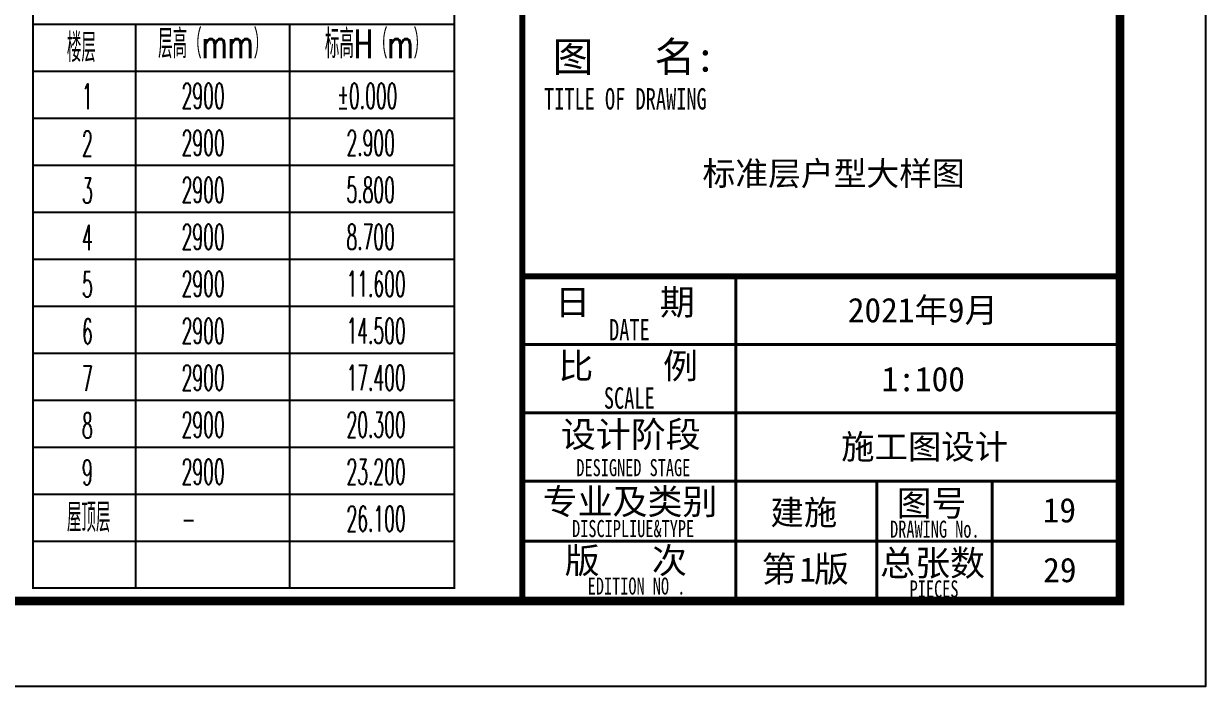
# Model space of a CAD drawing. Extents: x 27938 to 983267, y -209821 to 1628073.
# Drawn here: x 737783 to 751614, y -206835 to -199077 of the extents above; entities that cross this region are included whole.
import ezdxf
from ezdxf.enums import TextEntityAlignment as Align

# ---------------------------------------------------------------- set-up
doc = ezdxf.new("R2010")
doc.units = 0
doc.header["$LTSCALE"] = 1000
doc.header["$MEASUREMENT"] = 0
for name, color, linetype in [('C-Sheet-图框', 101, 'Continuous'), ('PUB_TEXT', 4, 'Continuous'), ('图框', 140, 'Continuous'), ('图签文字', 147, 'Continuous')]:
    doc.layers.add(name, color=color, linetype=linetype)
doc.layers.add('yichutu', color=7, linetype='Continuous', true_color=0xffffff, plot=False)
doc.layers.add('可改文字', color=6, linetype='Continuous', lineweight=18)
doc.layers.add('图签', color=147, linetype='Continuous', lineweight=18)
doc.styles.add('_TCH_DIM', font='SIMPLEX.shx', dxfattribs={"width": 0.7, "bigfont": 'GBCBIG.shx'})
doc.styles.add('宋体', font='', dxfattribs={"height": 50})
doc.styles.add('建筑图签-1', font='', dxfattribs={"width": 0.7})
doc.styles.get('宋体').set_extended_font_data('SimSun')
doc.styles.get('建筑图签-1').set_extended_font_data('SimHei')

# ---------------------------------------------------------------- blocks, each defined once
blk = doc.blocks.new('TK')
at = {"layer": '图框'}
blk.add_lwpolyline([(465375, 548714), (549475, 548714), (549475, 489314), (465375, 489314)], close=True, dxfattribs=at)
blk.add_lwpolyline([(465375, 548714), (549475, 548714), (549475, 489314), (465375, 489314)], close=True, dxfattribs=at)
at = {"layer": '图框', "const_width": 100}
blk.add_lwpolyline([(548475, 490314), (548475, 547714), (467875, 547714), (467875, 490314)], close=True, dxfattribs=at)
at = {"layer": '图框'}
for points, const_width in [([(541480, 490314), (541480, 547714)], 70), ([(541480, 494114), (548480, 494114)], 70), ([(543980, 491714), (543980, 494114)], 35), ([(541480, 493314), (548480, 493314)], 35), ([(541480, 492514), (548480, 492514)], 35), ([(541480, 491714), (548480, 491714)], 35), ([(541480, 491714), (547980, 491714)], 35), ([(543980, 490314), (543980, 491714)], 35), ([(545630, 490314), (545630, 491714)], 35), ([(545630, 490314), (545630, 491714)], 35), ([(545630, 490314), (545630, 491714)], 35), ([(546980, 490314), (546980, 491714)], 35), ([(541480, 491014), (545630, 491014)], 35), ([(545630, 491014), (548480, 491014)], 35)]:
    blk.add_lwpolyline(points, dxfattribs=dict(at, const_width=const_width))
at = {"layer": '图框', "style": '建筑图签-1', "width": 0.7}
for s, height, p in [('TITLE OF DRAWING', 250, (541734, 496066)), ('DATE', 250, (542496, 493363)), ('SCALE', 250, (542435, 492564)), ('DESIGNED STAGE', 200, (542113, 491774)), ('DISCIPLIUE&TYPE', 200, (542063, 491061)), ('DRAWING No.', 200, (545785, 491054)), ('EDITION NO .', 200, (542246, 490388)), ('PIECES', 200, (546014, 490354))]:
    blk.add_text(s, height=height, dxfattribs=at).set_placement(p)
at = {"layer": '图签', "color": 2, "style": '宋体'}
for s, height, p in [('2021年9月', 286.7, (545290, 493575)), ('1:100', 286.7, (545686, 492768)), ('施工图设计', 286.7, (545212, 491975)), ('建施', 286.7, (544384, 491206)), ('1', 287, (544723, 490539)), ('29', 286.7, (547577, 490533))]:
    blk.add_text(s, height=height, dxfattribs=at).set_placement(p)
at = {"layer": '图签文字', "color": 7, "style": '建筑图签-1'}
for s, height, p in [('图   名:', 350, (541835, 496509)), ('日    期', 300, (541864, 493662)), ('比    例', 300, (541902, 492915)), ('设计阶段', 300, (541932, 492113)), ('专业及类别', 300, (541718, 491327)), ('图号', 300, (545861, 491308)), ('版   次 ', 300, (541976, 490637)), ('第 版', 300, (544281, 490537)), ('总张数', 300, (545668, 490608))]:
    blk.add_text(s, height=height, dxfattribs=at).set_placement(p)
blk = doc.blocks.new('yct-841-594-84100-59399.9999999999-100-1000.0')
at = {"layer": 'yichutu', "color": 7, "true_color": 0xffffff}
blk.add_lwpolyline([(0, 0), (0, 59400), (84100, 59400), (84100, 0)], close=True, dxfattribs=at)

msp = doc.modelspace()

# ---------------------------------------------------------------- linework, layer by layer
at = {"layer": 'C-Sheet-图框', "color": 0}
for p, q in [((737892.4, -199085), (742825.3, -199085)), ((737892.4, -199085), (742825.3, -199085)), ((739093.6, -199085), (739093.6, -205685)), ((740895.6, -199085), (740895.6, -205685)), ((737892.4, -199635), (742825.3, -199635)), ((737892.4, -200185), (742825.3, -200185)), ((737892.4, -200735), (742825.3, -200735)), ((737892.4, -201285), (742825.3, -201285)), ((737892.4, -201835), (742825.3, -201835)), ((737892.4, -202385), (742825.3, -202385)), ((737892.4, -202935), (742825.3, -202935)), ((737892.4, -203485), (742825.3, -203485)), ((737892.4, -204035), (742825.3, -204035)), ((737892.4, -204585), (742825.3, -204585)), ((737892.4, -205135), (742825.3, -205135))]:
    msp.add_line(p, q, dxfattribs=at)
at = {"layer": 'C-Sheet-图框', "color": 0, "const_width": 24}
msp.add_lwpolyline([(737892.4, -205685), (742825.3, -205685), (742825.3, -198535), (737892.4, -198535), (737892.4, -205685)], dxfattribs=at)

# ---------------------------------------------------------------- block references
msp.add_blockref('TK', (202139.1, -696148.7))
at = {"layer": 'yichutu'}
msp.add_blockref('yct-841-594-84100-59399.9999999999-100-1000.0', (667514.1, -206835), dxfattribs=at)

# ---------------------------------------------------------------- texts
at = {"layer": 'PUB_TEXT', "style": '_TCH_DIM'}
for s, height, width, p in [('楼层', 337.59, 0.7, (738288.9, -199527.1)), ('层高（mm）', 337.59, 0.7, (739357.2, -199482.8)), ('标高H（m）', 337.59, 0.7, (741308.9, -199482.8)), ('1', 297.5, 0.494118, (738466.1, -200079.7)), ('2900', 297.5, 0.494118, (739631.8, -200072.1)), ('%%P0.000', 297.5, 0.494118, (741452.5, -200072.1)), ('2', 297.5, 0.494118, (738466.1, -200629.7)), ('2900', 297.5, 0.494118, (739631.8, -200622.1)), ('2.900', 297.5, 0.494118, (741561.5, -200622.1)), ('3', 297.5, 0.494118, (738466.1, -201179.7)), ('2900', 297.5, 0.494118, (739631.8, -201172.1)), ('5.800', 297.5, 0.494118, (741561.5, -201172.1)), ('4', 297.5, 0.494118, (738466.1, -201729.7)), ('2900', 297.5, 0.494118, (739631.8, -201722.1)), ('8.700', 297.5, 0.494118, (741561.5, -201722.1)), ('5', 297.5, 0.494118, (738466.1, -202279.7)), ('2900', 297.5, 0.494118, (739631.8, -202272.1)), ('11.600', 297.5, 0.494118, (741561.5, -202272.1)), ('6', 297.5, 0.494118, (738466.1, -202829.7)), ('2900', 297.5, 0.494118, (739631.8, -202822.1)), ('14.500', 297.5, 0.494118, (741561.5, -202822.1)), ('7', 297.5, 0.494118, (738466.1, -203379.7)), ('2900', 297.5, 0.494118, (739631.8, -203372.1)), ('17.400', 297.5, 0.494118, (741561.5, -203372.1)), ('8', 297.5, 0.494118, (738466.1, -203929.7)), ('2900', 297.5, 0.494118, (739631.8, -203922.1)), ('20.300', 297.5, 0.494118, (741561.5, -203922.1)), ('9', 297.5, 0.494118, (738466.1, -204479.7)), ('2900', 297.5, 0.494118, (739631.8, -204472.1)), ('23.200', 297.5, 0.494118, (741561.5, -204472.1)), ('屋顶层', 337.59, 0.7, (738288.9, -205027.1)), ('26.100', 297.5, 0.494118, (741561.5, -205022.1)), ('-', 297.5, 0.494118, (739631.8, -205022.1))]:
    msp.add_text(s, height=height, dxfattribs=dict(at, width=width)).set_placement(p)
at = {"layer": '可改文字', "color": 3, "style": '宋体'}
msp.add_text('标准层户型大样图', height=281.28, dxfattribs=at).set_placement((747263.3, -200826.8), align=Align.MIDDLE)
at = {"layer": '图签', "color": 3, "style": '宋体'}
msp.add_text('19', height=286.68, dxfattribs=at).set_placement((749710.7, -204916))

doc.saveas('drawing.dxf')
